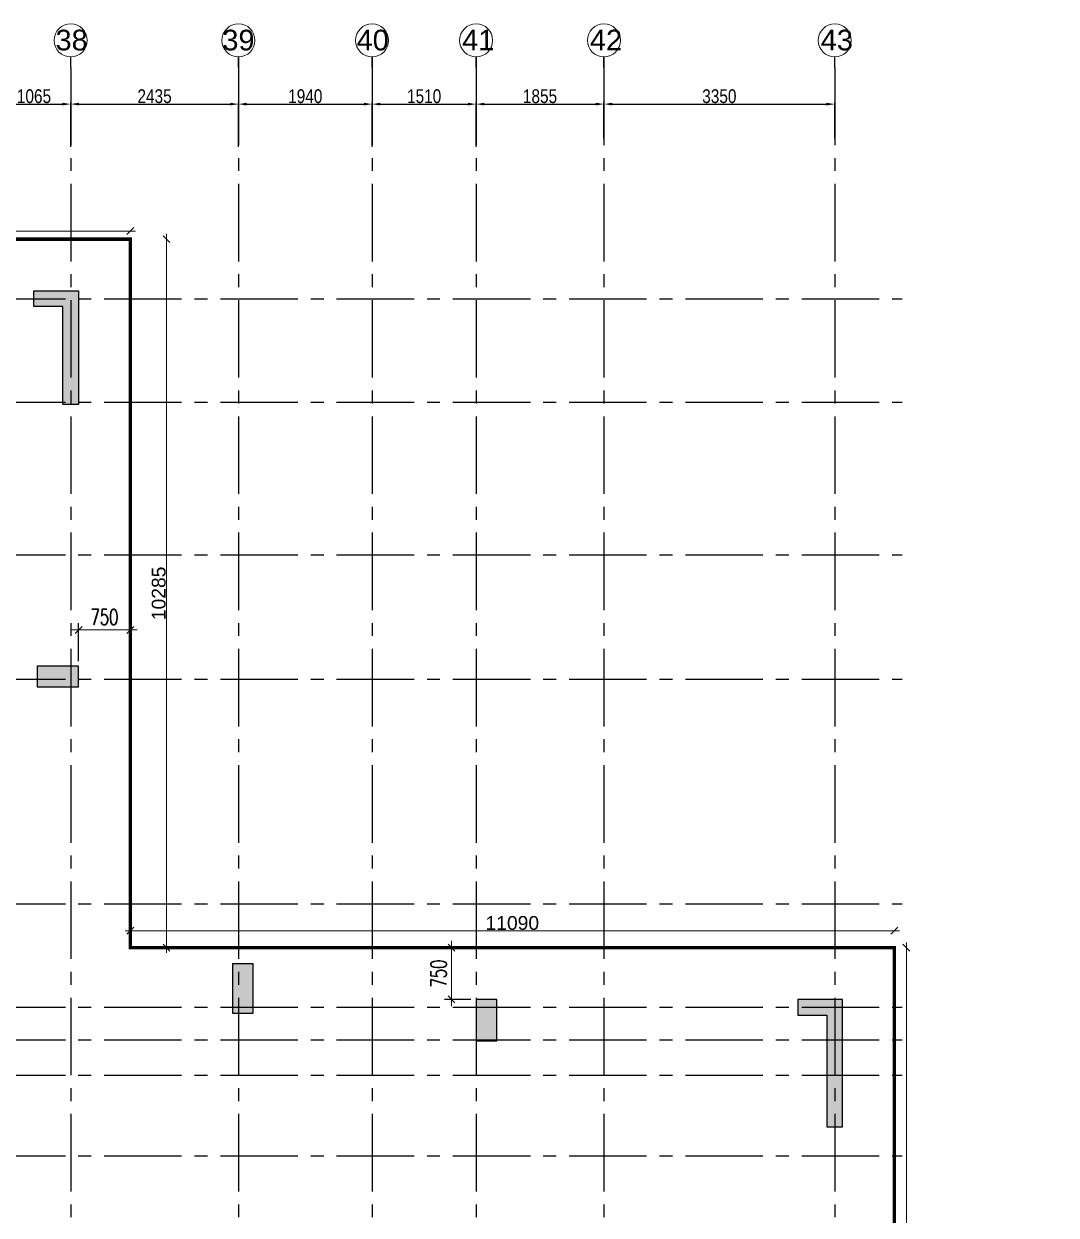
# Model space of a CAD drawing. Header units: millimetres. Extents: x 1123469 to 1883119, y -126924 to 196924.
# Drawn here: x 1430216 to 1445200, y 144747 to 162039 of the extents above; entities that cross this region are included whole.
import ezdxf
from ezdxf.enums import TextEntityAlignment as Align

# ---------------------------------------------------------------- set-up
doc = ezdxf.new("R2010")
doc.units = ezdxf.units.MM
doc.header["$LTSCALE"] = 500
doc.header["$MEASUREMENT"] = 0
doc.header["$PDMODE"] = 34
doc.linetypes.add('CONTINOUS', pattern=[0])
doc.linetypes.add('Site$0$CENTER2', pattern=[1.125, 0.75, -0.125, 0.125, -0.125])
doc.layers.get('Defpoints').update_dxf_attribs({"lineweight": 0})
for name, color, linetype in [('COL. DIM', 3, 'Continuous'), ('GLASS', 5, 'Continuous'), ('GRID', 7, 'Continuous'), ('GRID DIM', 7, 'Continuous'), ('TOWER AREA COLUMN.', 6, 'Continuous')]:
    doc.layers.add(name, color=color, linetype=linetype)
for name, color, linetype, lineweight in [('CUT OUT', 1, 'Continuous', 13), ('dim-M', 1, 'Continuous', 15), ('FOOTING', 1, 'Continuous', 15), ('GRID NO.', 7, 'Continuous', 20), ('S - SUNK', 251, 'Continuous', 0), ('TOWER COL HATCH', 253, 'Continuous', 20)]:
    doc.layers.add(name, color=color, linetype=linetype, lineweight=lineweight)
doc.styles.add('2MM', font='romans.shx', dxfattribs={"width": 0.7})
doc.styles.add('3mm', font='arial.ttf')
doc.styles.add('D50', font='arial.ttf', dxfattribs={"width": 0.8})
doc.dimstyles.new('INNER DIM', dxfattribs={"dimtxt": 200, "dimasz": 120, "dimexe": 25, "dimexo": 25, "dimgap": 12, "dimtad": 1, "dimdec": 0, "dimrnd": 5, "dimzin": 0, "dimdsep": 46, "dimtxsty": 'D50', "dimcen": 0.09, "dimdle": 25, "dimclrt": 6, "dimadec": 0, "dimazin": 0, "dimtfac": 1, "dimtdec": 0, "dimtofl": 0, "dimtmove": 1, "dimatfit": 3, "dimfxl": 75, "dimtolj": 1, "dimtzin": 0, "dimarcsym": 0})
doc.dimstyles.new('PARAMVEER', dxfattribs={"dimtxt": 200, "dimasz": 100, "dimexe": 0, "dimexo": 25, "dimgap": 10, "dimtad": 1, "dimdec": 0, "dimrnd": 5, "dimzin": 0, "dimdsep": 46, "dimtxsty": '3mm', "dimblk": 'OBLIQUE', "dimcen": 0.09, "dimdle": 75, "dimclrd": 1, "dimclre": 1, "dimclrt": 3, "dimadec": 0, "dimazin": 0, "dimtfac": 1, "dimtdec": 0, "dimtmove": 1, "dimatfit": 3, "dimfxl": 100, "dimtolj": 1, "dimtzin": 0, "dimlwd": 18, "dimlwe": 5, "dimarcsym": 0})
doc.dimstyles.new('RAJESH', dxfattribs={"dimtxt": 200, "dimasz": 180, "dimexe": 100, "dimexo": 250, "dimgap": 50, "dimtad": 2, "dimdec": 0, "dimzin": 1, "dimdsep": 46, "dimtxsty": '2MM', "dimblk": 'OBLIQUE', "dimcen": 0, "dimdle": 100, "dimclrd": 1, "dimclre": 1, "dimclrt": 3, "dimadec": 0, "dimazin": 0, "dimtfac": 1, "dimtdec": 0, "dimtix": 1, "dimtmove": 2, "dimatfit": 3, "dimfxl": 1, "dimtolj": 1, "dimlwd": -1, "dimarcsym": 0})

# ---------------------------------------------------------------- blocks, each defined once
blk = doc.blocks.new('GRID MARK')
at = {"layer": 'GRID NO.', "const_width": 50}
blk.add_lwpolyline([(0, -541), (0, -891)], dxfattribs=at)
at = {"layer": 'GRID NO.'}
blk.add_circle((0, 0), 541, dxfattribs=at)
at = {"layer": 'GRID NO.', "style": 'D50', "width": 0.8}
blk.add_attdef('Y1', text='', height=500, dxfattribs=at).set_placement((-33, -267), align=Align.CENTER)
blk = doc.blocks.new('*D43')
at = {"layer": 'Defpoints', "color": 0, "linetype": 'Continuous', "transparency": 16777216}
for p in [(1430896, 258393), (1429831, 257747), (1430896, 257747)]:
    blk.add_point(p, dxfattribs=at)
at = {"layer": 'GRID DIM', "color": 0, "linetype": 'Continuous', "lineweight": -2, "transparency": 16777216}
for p, q in [((1429831, 257772), (1429831, 258418)), ((1430896, 257772), (1430896, 258418))]:
    blk.add_line(p, q, dxfattribs=at)
at = {"layer": 'GRID DIM', "linetype": 'Continuous', "lineweight": -2, "transparency": 16777216}
blk.add_line((1429951, 258393), (1430776, 258393), dxfattribs=at)
at = {"layer": 'GRID DIM', "linetype": 'Continuous', "transparency": 16777216}
for points in [[(1429951, 258413), (1429951, 258373), (1429831, 258393)], [(1430776, 258413), (1430776, 258373), (1430896, 258393)]]:
    blk.add_solid(points, dxfattribs=at)
at = {"layer": 'GRID DIM', "linetype": 'Continuous', "transparency": 16777216, "insert": (1430363, 258507), "char_height": 200, "attachment_point": 5, "style": 'D50'}
blk.add_mtext('\\A1;1065', dxfattribs=at)
blk = doc.blocks.new('*D44')
at = {"layer": 'Defpoints', "color": 0, "linetype": 'Continuous', "transparency": 16777216}
for p in [(1433331, 258393), (1430896, 257747), (1433331, 257747)]:
    blk.add_point(p, dxfattribs=at)
at = {"layer": 'GRID DIM', "color": 0, "linetype": 'Continuous', "lineweight": -2, "transparency": 16777216}
for p, q in [((1430896, 257772), (1430896, 258418)), ((1433331, 257772), (1433331, 258418))]:
    blk.add_line(p, q, dxfattribs=at)
at = {"layer": 'GRID DIM', "linetype": 'Continuous', "lineweight": -2, "transparency": 16777216}
blk.add_line((1431016, 258393), (1433211, 258393), dxfattribs=at)
at = {"layer": 'GRID DIM', "linetype": 'Continuous', "transparency": 16777216}
for points in [[(1431016, 258413), (1431016, 258373), (1430896, 258393)], [(1433211, 258413), (1433211, 258373), (1433331, 258393)]]:
    blk.add_solid(points, dxfattribs=at)
at = {"layer": 'GRID DIM', "linetype": 'Continuous', "transparency": 16777216, "insert": (1432113, 258507), "char_height": 200, "attachment_point": 5, "style": 'D50'}
blk.add_mtext('\\A1;2435', dxfattribs=at)
blk = doc.blocks.new('*D45')
at = {"layer": 'Defpoints', "color": 0, "linetype": 'Continuous', "transparency": 16777216}
for p in [(1435271, 258393), (1433331, 257747), (1435271, 257747)]:
    blk.add_point(p, dxfattribs=at)
at = {"layer": 'GRID DIM', "color": 0, "linetype": 'Continuous', "lineweight": -2, "transparency": 16777216}
for p, q in [((1433331, 257772), (1433331, 258418)), ((1435271, 257772), (1435271, 258418))]:
    blk.add_line(p, q, dxfattribs=at)
at = {"layer": 'GRID DIM', "linetype": 'Continuous', "lineweight": -2, "transparency": 16777216}
blk.add_line((1433451, 258393), (1435151, 258393), dxfattribs=at)
at = {"layer": 'GRID DIM', "linetype": 'Continuous', "transparency": 16777216}
for points in [[(1433451, 258413), (1433451, 258373), (1433331, 258393)], [(1435151, 258413), (1435151, 258373), (1435271, 258393)]]:
    blk.add_solid(points, dxfattribs=at)
at = {"layer": 'GRID DIM', "linetype": 'Continuous', "transparency": 16777216, "insert": (1434301, 258507), "char_height": 200, "attachment_point": 5, "style": 'D50'}
blk.add_mtext('\\A1;1940', dxfattribs=at)
blk = doc.blocks.new('*D46')
at = {"layer": 'Defpoints', "color": 0, "linetype": 'Continuous', "transparency": 16777216}
for p in [(1436781, 258393), (1435271, 257747), (1436781, 257747)]:
    blk.add_point(p, dxfattribs=at)
at = {"layer": 'GRID DIM', "color": 0, "linetype": 'Continuous', "lineweight": -2, "transparency": 16777216}
for p, q in [((1435271, 257772), (1435271, 258418)), ((1436781, 257772), (1436781, 258418))]:
    blk.add_line(p, q, dxfattribs=at)
at = {"layer": 'GRID DIM', "linetype": 'Continuous', "lineweight": -2, "transparency": 16777216}
blk.add_line((1435391, 258393), (1436661, 258393), dxfattribs=at)
at = {"layer": 'GRID DIM', "linetype": 'Continuous', "transparency": 16777216}
for points in [[(1435391, 258413), (1435391, 258373), (1435271, 258393)], [(1436661, 258413), (1436661, 258373), (1436781, 258393)]]:
    blk.add_solid(points, dxfattribs=at)
at = {"layer": 'GRID DIM', "linetype": 'Continuous', "transparency": 16777216, "insert": (1436026, 258507), "char_height": 200, "attachment_point": 5, "style": 'D50'}
blk.add_mtext('\\A1;1510', dxfattribs=at)
blk = doc.blocks.new('*D47')
at = {"layer": 'Defpoints', "color": 0, "linetype": 'Continuous', "transparency": 16777216}
for p in [(1438636, 258393), (1438636, 257872), (1436781, 257747)]:
    blk.add_point(p, dxfattribs=at)
at = {"layer": 'GRID DIM', "color": 0, "linetype": 'Continuous', "lineweight": -2, "transparency": 16777216}
for p, q in [((1436781, 257772), (1436781, 258418)), ((1438636, 257897), (1438636, 258418))]:
    blk.add_line(p, q, dxfattribs=at)
at = {"layer": 'GRID DIM', "linetype": 'Continuous', "lineweight": -2, "transparency": 16777216}
blk.add_line((1436901, 258393), (1438516, 258393), dxfattribs=at)
at = {"layer": 'GRID DIM', "linetype": 'Continuous', "transparency": 16777216}
for points in [[(1436901, 258413), (1436901, 258373), (1436781, 258393)], [(1438516, 258413), (1438516, 258373), (1438636, 258393)]]:
    blk.add_solid(points, dxfattribs=at)
at = {"layer": 'GRID DIM', "linetype": 'Continuous', "transparency": 16777216, "insert": (1437708, 258507), "char_height": 200, "attachment_point": 5, "style": 'D50'}
blk.add_mtext('\\A1;1855', dxfattribs=at)
blk = doc.blocks.new('*D48')
at = {"layer": 'Defpoints', "color": 0, "linetype": 'Continuous', "transparency": 16777216}
for p in [(1441986, 258393), (1438636, 257872), (1441986, 257872)]:
    blk.add_point(p, dxfattribs=at)
at = {"layer": 'GRID DIM', "color": 0, "linetype": 'Continuous', "lineweight": -2, "transparency": 16777216}
for p, q in [((1438636, 257897), (1438636, 258418)), ((1441986, 257897), (1441986, 258418))]:
    blk.add_line(p, q, dxfattribs=at)
at = {"layer": 'GRID DIM', "linetype": 'Continuous', "lineweight": -2, "transparency": 16777216}
blk.add_line((1438756, 258393), (1441866, 258393), dxfattribs=at)
at = {"layer": 'GRID DIM', "linetype": 'Continuous', "transparency": 16777216}
for points in [[(1438756, 258413), (1438756, 258373), (1438636, 258393)], [(1441866, 258413), (1441866, 258373), (1441986, 258393)]]:
    blk.add_solid(points, dxfattribs=at)
at = {"layer": 'GRID DIM', "linetype": 'Continuous', "transparency": 16777216, "insert": (1440311, 258507), "char_height": 200, "attachment_point": 5, "style": 'D50'}
blk.add_mtext('\\A1;3350', dxfattribs=at)
blk = doc.blocks.new('3tgra')
at = {"layer": 'TOWER COL HATCH'}
h = blk.add_hatch(color=253, dxfattribs=at)
h.dxf.hatch_style = 1
h.paths.add_polyline_path([(1377381, 95142), (1376731, 95142), (1376731, 93492), (1376961, 93492), (1376961, 94912), (1377381, 94912)])
h = blk.add_hatch(color=253, dxfattribs=at)
h.dxf.hatch_style = 1
h.paths.add_polyline_path([(1376731, 89392), (1376731, 89692), (1377331, 89692), (1377331, 89392)])
h = blk.add_hatch(color=253, dxfattribs=at)
h.dxf.hatch_style = 1
h.paths.add_polyline_path([(1374496, 84657), (1374196, 84657), (1374196, 85372), (1374496, 85372)])
h = blk.add_hatch(color=253, dxfattribs=at)
h.dxf.hatch_style = 1
h.paths.add_polyline_path([(1365641, 83007), (1365641, 84857), (1366291, 84857), (1366291, 84627), (1365871, 84627), (1365871, 83007)])
h = blk.add_hatch(color=253, dxfattribs=at)
h.dxf.hatch_style = 1
h.paths.add_polyline_path([(1370961, 84257), (1370661, 84257), (1370661, 84857), (1370961, 84857)])
at = {"layer": 'TOWER AREA COLUMN.', "color": 4}
for points in [[(1377381, 95142), (1376731, 95142), (1376731, 93492), (1376961, 93492), (1376961, 94912), (1377381, 94912), (1377381, 95142)], [(1365641, 83007), (1365641, 84857), (1366291, 84857), (1366291, 84627), (1365871, 84627), (1365871, 83007), (1365641, 83007)]]:
    blk.add_lwpolyline(points, dxfattribs=at)
for points in [[(1376731, 89392), (1376731, 89692), (1377331, 89692), (1377331, 89392)], [(1374496, 84657), (1374196, 84657), (1374196, 85372), (1374496, 85372)], [(1370961, 84257), (1370661, 84257), (1370661, 84857), (1370961, 84857)]]:
    blk.add_lwpolyline(points, close=True, dxfattribs=at)
blk = doc.blocks.new('_Oblique')
at = {"color": 0, "linetype": 'ByBlock', "lineweight": -2}
blk.add_line((-0.5, -0.5), (0.5, 0.5), dxfattribs=at)
blk = doc.blocks.new('*D126')
at = {"layer": 'Defpoints', "color": 0, "ltscale": 100, "transparency": 16777216}
for p in [(1436781, 148629), (1436424, 147879), (1436781, 147879)]:
    blk.add_point(p, dxfattribs=at)
at = {"layer": 'dim-M', "color": 1, "ltscale": 100, "transparency": 16777216}
blk.add_line((1436424, 148729), (1436424, 147779), dxfattribs=at)
at = {"layer": 'dim-M', "color": 1, "lineweight": -2, "ltscale": 100, "transparency": 16777216}
for p, q in [((1436706, 148629), (1436324, 148629)), ((1436706, 147879), (1436324, 147879))]:
    blk.add_line(p, q, dxfattribs=at)
at = {"layer": 'dim-M', "color": 1, "ltscale": 100, "transparency": 16777216, "xscale": 100, "yscale": 100, "zscale": 100}
for p, rotation in [((1436424, 148629), 90), ((1436424, 147879), 270)]:
    blk.add_blockref('_Oblique', p, dxfattribs=dict(at, rotation=rotation))
at = {"layer": 'dim-M', "color": 3, "ltscale": 100, "transparency": 16777216, "insert": (1436237, 148254), "char_height": 225, "attachment_point": 5, "rotation": 90, "style": '2MM'}
blk.add_mtext('\\A1;750', dxfattribs=at)
blk = doc.blocks.new('*D131')
at = {"layer": 'Defpoints', "color": 0, "ltscale": 100, "transparency": 16777216}
for p in [(1431761, 153241), (1431011, 152714), (1431761, 152714)]:
    blk.add_point(p, dxfattribs=at)
at = {"layer": 'dim-M', "color": 1, "ltscale": 100, "transparency": 16777216}
blk.add_line((1430911, 153241), (1431861, 153241), dxfattribs=at)
at = {"layer": 'dim-M', "color": 1, "lineweight": -2, "ltscale": 100, "transparency": 16777216}
for p, q in [((1431011, 152789), (1431011, 153341)), ((1431761, 152789), (1431761, 153341))]:
    blk.add_line(p, q, dxfattribs=at)
at = {"layer": 'dim-M', "color": 1, "ltscale": 100, "transparency": 16777216, "xscale": 100, "yscale": 100, "zscale": 100, "rotation": 180}
blk.add_blockref('_Oblique', (1431011, 153241), dxfattribs=at)
at = {"layer": 'dim-M', "color": 1, "ltscale": 100, "transparency": 16777216, "xscale": 100, "yscale": 100, "zscale": 100}
blk.add_blockref('_Oblique', (1431761, 153241), dxfattribs=at)
at = {"layer": 'dim-M', "color": 3, "ltscale": 100, "transparency": 16777216, "insert": (1431386, 153428), "char_height": 225, "attachment_point": 5, "style": '2MM'}
blk.add_mtext('\\A1;750', dxfattribs=at)
blk = doc.blocks.new('*D2625')
at = {"layer": 'COL. DIM', "color": 1, "lineweight": 18, "ltscale": 10, "transparency": 16777216}
blk.add_line((1725456, 141997), (1725456, 141517), dxfattribs=at)
at = {"layer": 'COL. DIM', "color": 1, "linetype": 'CONTINOUS', "lineweight": 5, "ltscale": 10, "transparency": 16777216}
for p, q in [((1725012, 141907), (1725546, 141907)), ((1724393, 141607), (1725546, 141607))]:
    blk.add_line(p, q, dxfattribs=at)
at = {"layer": 'Defpoints', "color": 0, "ltscale": 10, "transparency": 16777216}
for p in [(1358872, 158914), (1431761, 158914), (1724947, 141907), (1724328, 141607), (1725456, 141607), (1442851, 126979)]:
    blk.add_point(p, dxfattribs=at)
at = {"layer": 'S - SUNK', "color": 1, "lineweight": 18, "ltscale": 10, "transparency": 16777216}
blk.add_line((1358872, 126904), (1358872, 158989), dxfattribs=at)
at = {"layer": 'S - SUNK', "color": 1, "lineweight": 5, "ltscale": 10, "transparency": 16777216}
for p, q in [((1358872, 158914), (1358872, 158914)), ((1358872, 126979), (1358872, 126979))]:
    blk.add_line(p, q, dxfattribs=at)
at = {"layer": 'COL. DIM', "color": 1, "lineweight": 18, "ltscale": 10, "transparency": 16777216, "xscale": 90, "yscale": 90, "zscale": 90}
for p, rotation in [((1725456, 141907), 90), ((1725456, 141607), 270)]:
    blk.add_blockref('_Oblique', p, dxfattribs=dict(at, rotation=rotation))
at = {"layer": 'S - SUNK', "color": 1, "lineweight": 18, "ltscale": 10, "transparency": 16777216, "xscale": 100, "yscale": 100, "zscale": 100}
for p, rotation in [((1358872, 158914), 90), ((1358872, 126979), 270)]:
    blk.add_blockref('_Oblique', p, dxfattribs=dict(at, rotation=rotation))
at = {"layer": 'COL. DIM', "color": 3, "ltscale": 10, "transparency": 16777216, "insert": (1725308, 141757), "char_height": 200, "attachment_point": 5, "rotation": 90, "style": '3mm'}
blk.add_mtext('\\A1;300', dxfattribs=at)
at = {"layer": 'S - SUNK', "color": 3, "ltscale": 10, "transparency": 16777216, "insert": (1358760, 142947), "char_height": 200, "attachment_point": 5, "rotation": 90, "style": '3mm'}
blk.add_mtext('\\A1;31935', dxfattribs=at)
blk = doc.blocks.new('*D3557')
at = {"layer": 'COL. DIM', "color": 1, "lineweight": 18, "ltscale": 10, "transparency": 16777216}
for p, q in [((1830518, 155675), (1830518, 154998)), ((1830518, 155088), (1830518, 154608))]:
    blk.add_line(p, q, dxfattribs=at)
at = {"layer": 'COL. DIM', "color": 1, "linetype": 'CONTINOUS', "lineweight": 5, "ltscale": 10, "transparency": 16777216}
for p, q in [((1830059, 154998), (1830608, 154998)), ((1830171, 154698), (1830608, 154698))]:
    blk.add_line(p, q, dxfattribs=at)
at = {"layer": 'Defpoints', "color": 0, "ltscale": 10, "transparency": 16777216}
for p in [(1418936, 156725), (1417241, 156599), (1418936, 156599), (1829994, 154998), (1830106, 154698), (1830518, 154698)]:
    blk.add_point(p, dxfattribs=at)
at = {"layer": 'S - SUNK', "color": 1, "lineweight": 18, "ltscale": 10, "transparency": 16777216}
blk.add_line((1417166, 156725), (1419011, 156725), dxfattribs=at)
at = {"layer": 'S - SUNK', "color": 1, "lineweight": 5, "ltscale": 10, "transparency": 16777216}
for p, q in [((1417241, 156725), (1417241, 156725)), ((1418936, 156725), (1418936, 156725))]:
    blk.add_line(p, q, dxfattribs=at)
at = {"layer": 'COL. DIM', "color": 1, "lineweight": 18, "ltscale": 10, "transparency": 16777216, "xscale": 90, "yscale": 90, "zscale": 90}
for p, rotation in [((1830518, 154998), 90), ((1830518, 154698), 270)]:
    blk.add_blockref('_Oblique', p, dxfattribs=dict(at, rotation=rotation))
at = {"layer": 'S - SUNK', "color": 1, "lineweight": 18, "ltscale": 10, "transparency": 16777216, "xscale": 100, "yscale": 100, "zscale": 100, "rotation": 180}
blk.add_blockref('_Oblique', (1417241, 156725), dxfattribs=at)
at = {"layer": 'S - SUNK', "color": 1, "lineweight": 18, "ltscale": 10, "transparency": 16777216, "xscale": 100, "yscale": 100, "zscale": 100}
blk.add_blockref('_Oblique', (1418936, 156725), dxfattribs=at)
at = {"layer": 'COL. DIM', "color": 3, "ltscale": 10, "transparency": 16777216, "insert": (1830371, 155409), "char_height": 200, "attachment_point": 5, "rotation": 90, "style": '3mm'}
blk.add_mtext('\\A1;300', dxfattribs=at)
at = {"layer": 'S - SUNK', "color": 3, "ltscale": 10, "transparency": 16777216, "insert": (1418088, 156837), "char_height": 200, "attachment_point": 5, "style": '3mm'}
blk.add_mtext('\\A1;1695', dxfattribs=at)
blk = doc.blocks.new('*D3556')
at = {"layer": 'COL. DIM', "color": 1, "lineweight": 18, "ltscale": 10, "transparency": 16777216}
blk.add_line((1817174, 134748), (1817174, 133598), dxfattribs=at)
at = {"layer": 'COL. DIM', "color": 1, "linetype": 'CONTINOUS', "lineweight": 5, "ltscale": 10, "transparency": 16777216}
for p, q in [((1817864, 134658), (1817084, 134658)), ((1816402, 133688), (1817264, 133688))]:
    blk.add_line(p, q, dxfattribs=at)
at = {"layer": 'Defpoints', "color": 0, "ltscale": 10, "transparency": 16777216}
for p in [(1417088, 156599), (1417241, 156599), (1417241, 155194), (1817929, 134658), (1816337, 133688), (1817174, 133688)]:
    blk.add_point(p, dxfattribs=at)
at = {"layer": 'S - SUNK', "color": 1, "lineweight": 18, "ltscale": 10, "transparency": 16777216}
blk.add_line((1417088, 155119), (1417088, 156674), dxfattribs=at)
at = {"layer": 'S - SUNK', "color": 1, "lineweight": 5, "ltscale": 10, "transparency": 16777216}
for p, q in [((1417088, 156599), (1417088, 156599)), ((1417088, 155194), (1417088, 155194))]:
    blk.add_line(p, q, dxfattribs=at)
at = {"layer": 'COL. DIM', "color": 1, "lineweight": 18, "ltscale": 10, "transparency": 16777216, "xscale": 90, "yscale": 90, "zscale": 90}
for p, rotation in [((1817174, 134658), 90), ((1817174, 133688), 270)]:
    blk.add_blockref('_Oblique', p, dxfattribs=dict(at, rotation=rotation))
at = {"layer": 'S - SUNK', "color": 1, "lineweight": 18, "ltscale": 10, "transparency": 16777216, "xscale": 100, "yscale": 100, "zscale": 100}
for p, rotation in [((1417088, 156599), 90), ((1417088, 155194), 270)]:
    blk.add_blockref('_Oblique', p, dxfattribs=dict(at, rotation=rotation))
at = {"layer": 'COL. DIM', "color": 3, "ltscale": 10, "transparency": 16777216, "insert": (1817027, 134173), "char_height": 200, "attachment_point": 5, "rotation": 90, "style": '3mm'}
blk.add_mtext('\\A1;970', dxfattribs=at)
at = {"layer": 'S - SUNK', "color": 3, "ltscale": 10, "transparency": 16777216, "insert": (1416976, 155897), "char_height": 200, "attachment_point": 5, "rotation": 90, "style": '3mm'}
blk.add_mtext('\\A1;1405', dxfattribs=at)
blk = doc.blocks.new('*D3561')
at = {"layer": 'Defpoints', "color": 0, "ltscale": 10, "transparency": 16777216}
for p in [(1431761, 159031), (1422886, 158914), (1431761, 158914)]:
    blk.add_point(p, dxfattribs=at)
at = {"layer": 'S - SUNK', "color": 1, "lineweight": 18, "ltscale": 10, "transparency": 16777216}
blk.add_line((1422811, 159031), (1431836, 159031), dxfattribs=at)
at = {"layer": 'S - SUNK', "color": 1, "lineweight": 5, "ltscale": 10, "transparency": 16777216}
for p, q in [((1422886, 159031), (1422886, 159031)), ((1431761, 159031), (1431761, 159031))]:
    blk.add_line(p, q, dxfattribs=at)
at = {"layer": 'S - SUNK', "color": 1, "lineweight": 18, "ltscale": 10, "transparency": 16777216, "xscale": 100, "yscale": 100, "zscale": 100, "rotation": 180}
blk.add_blockref('_Oblique', (1422886, 159031), dxfattribs=at)
at = {"layer": 'S - SUNK', "color": 1, "lineweight": 18, "ltscale": 10, "transparency": 16777216, "xscale": 100, "yscale": 100, "zscale": 100}
blk.add_blockref('_Oblique', (1431761, 159031), dxfattribs=at)
at = {"layer": 'S - SUNK', "color": 3, "ltscale": 10, "transparency": 16777216, "insert": (1427323, 159143), "char_height": 200, "attachment_point": 5, "style": '3mm'}
blk.add_mtext('\\A1;8875', dxfattribs=at)
blk = doc.blocks.new('*D3562')
at = {"layer": 'Defpoints', "color": 0, "ltscale": 10, "transparency": 16777216}
for p in [(1431761, 158914), (1431761, 148629), (1432286, 148629)]:
    blk.add_point(p, dxfattribs=at)
at = {"layer": 'S - SUNK', "color": 1, "lineweight": 18, "ltscale": 10, "transparency": 16777216}
blk.add_line((1432286, 158989), (1432286, 148554), dxfattribs=at)
at = {"layer": 'S - SUNK', "color": 1, "lineweight": 5, "ltscale": 10, "transparency": 16777216}
for p, q in [((1432286, 158914), (1432286, 158914)), ((1432286, 148629), (1432286, 148629))]:
    blk.add_line(p, q, dxfattribs=at)
at = {"layer": 'S - SUNK', "color": 1, "lineweight": 18, "ltscale": 10, "transparency": 16777216, "xscale": 100, "yscale": 100, "zscale": 100}
for p, rotation in [((1432286, 158914), 90), ((1432286, 148629), 270)]:
    blk.add_blockref('_Oblique', p, dxfattribs=dict(at, rotation=rotation))
at = {"layer": 'S - SUNK', "color": 3, "ltscale": 10, "transparency": 16777216, "insert": (1432174, 153772), "char_height": 200, "attachment_point": 5, "rotation": 90, "style": '3mm'}
blk.add_mtext('\\A1;10285', dxfattribs=at)
blk = doc.blocks.new('*D3563')
at = {"layer": 'Defpoints', "color": 0, "ltscale": 10, "transparency": 16777216}
for p in [(1442851, 148875), (1431761, 148629), (1442851, 148629)]:
    blk.add_point(p, dxfattribs=at)
at = {"layer": 'S - SUNK', "color": 1, "lineweight": 18, "ltscale": 10, "transparency": 16777216}
blk.add_line((1431686, 148875), (1442926, 148875), dxfattribs=at)
at = {"layer": 'S - SUNK', "color": 1, "lineweight": 5, "ltscale": 10, "transparency": 16777216}
for p, q in [((1431761, 148875), (1431761, 148875)), ((1442851, 148875), (1442851, 148875))]:
    blk.add_line(p, q, dxfattribs=at)
at = {"layer": 'S - SUNK', "color": 1, "lineweight": 18, "ltscale": 10, "transparency": 16777216, "xscale": 100, "yscale": 100, "zscale": 100, "rotation": 180}
blk.add_blockref('_Oblique', (1431761, 148875), dxfattribs=at)
at = {"layer": 'S - SUNK', "color": 1, "lineweight": 18, "ltscale": 10, "transparency": 16777216, "xscale": 100, "yscale": 100, "zscale": 100}
blk.add_blockref('_Oblique', (1442851, 148875), dxfattribs=at)
at = {"layer": 'S - SUNK', "color": 3, "ltscale": 10, "transparency": 16777216, "insert": (1437306, 148987), "char_height": 200, "attachment_point": 5, "style": '3mm'}
blk.add_mtext('\\A1;11090', dxfattribs=at)
blk = doc.blocks.new('*D3564')
at = {"layer": 'Defpoints', "color": 0, "ltscale": 10, "transparency": 16777216}
for p in [(1442851, 148629), (1442851, 126979), (1443026, 126979)]:
    blk.add_point(p, dxfattribs=at)
at = {"layer": 'S - SUNK', "color": 1, "lineweight": 18, "ltscale": 10, "transparency": 16777216}
blk.add_line((1443026, 148704), (1443026, 126904), dxfattribs=at)
at = {"layer": 'S - SUNK', "color": 1, "lineweight": 5, "ltscale": 10, "transparency": 16777216}
for p, q in [((1443026, 148629), (1443026, 148629)), ((1443026, 126979), (1443026, 126979))]:
    blk.add_line(p, q, dxfattribs=at)
at = {"layer": 'S - SUNK', "color": 1, "lineweight": 18, "ltscale": 10, "transparency": 16777216, "xscale": 100, "yscale": 100, "zscale": 100}
for p, rotation in [((1443026, 148629), 90), ((1443026, 126979), 270)]:
    blk.add_blockref('_Oblique', p, dxfattribs=dict(at, rotation=rotation))
at = {"layer": 'S - SUNK', "color": 3, "ltscale": 10, "transparency": 16777216, "insert": (1442914, 137804), "char_height": 200, "attachment_point": 5, "rotation": 90, "style": '3mm'}
blk.add_mtext('\\A1;21650', dxfattribs=at)
blk = doc.blocks.new('EEE')
at = {"layer": 'GRID', "color": 16, "linetype": 'Site$0$CENTER2', "ltscale": 3}
for points in [[(1430895.6, 258923.2), (1430895.6, 223711.9)], [(1433330.6, 258923.2), (1433330.6, 223711.9)], [(1435270.6, 258923.2), (1435270.6, 223711.9)], [(1436780.6, 258923.2), (1436780.6, 223711.9)], [(1438635.6, 258923.2), (1438635.6, 223711.9)], [(1441985.6, 258923.2), (1441985.6, 223711.9)], [(1363880.9, 255568.6), (1442964.5, 255568.6)], [(1363880.9, 254068.6), (1442964.5, 254068.6)], [(1363880.9, 251848.8), (1442964.5, 251848.8)], [(1363880.9, 250048.6), (1442964.5, 250048.6)], [(1363880.9, 246783.6), (1442964.5, 246783.6)], [(1363880.9, 245284), (1442964.5, 245284)], [(1363880.9, 244813.8), (1442964.5, 244813.8)], [(1363880.9, 244299), (1442964.5, 244299)], [(1363880.9, 243128.8), (1442964.5, 243128.8)]]:
    blk.add_lwpolyline(points, dxfattribs=at)
at = {"layer": 'GRID NO.'}
ref = blk.add_blockref('GRID MARK', (1430895.6, 259318.5), dxfattribs=dict(at, xscale=-0.4435200000032785, yscale=0.4435200000032785, zscale=0.4435200000032785))
ref.add_attrib('Y1', '38', dxfattribs={"height": 300, "style": 'D50'}).set_placement((1430909.5, 259172.9), align=Align.CENTER)
ref = blk.add_blockref('GRID MARK', (1433330.6, 259318.5), dxfattribs=dict(at, xscale=-0.4435200000032785, yscale=0.4435200000032785, zscale=0.4435200000032785))
ref.add_attrib('Y1', '39', dxfattribs={"height": 300, "style": 'D50'}).set_placement((1433331, 259172.9), align=Align.CENTER)
ref = blk.add_blockref('GRID MARK', (1435270.6, 259318.5), dxfattribs=dict(at, xscale=-0.4435200000032785, yscale=0.4435200000032785, zscale=0.4435200000032785))
ref.add_attrib('Y1', '40', dxfattribs={"height": 300, "style": 'D50'}).set_placement((1435279.4, 259172.9), align=Align.CENTER)
ref = blk.add_blockref('GRID MARK', (1436780.6, 259318.5), dxfattribs=dict(at, xscale=-0.4435200000032785, yscale=0.4435200000032785, zscale=0.4435200000032785))
ref.add_attrib('Y1', '41', dxfattribs={"height": 300, "style": 'D50'}).set_placement((1436810.9, 259172.9), align=Align.CENTER)
ref = blk.add_blockref('GRID MARK', (1438635.6, 259318.5), dxfattribs=dict(at, xscale=-0.4435200000032785, yscale=0.4435200000032785, zscale=0.4435200000032785))
ref.add_attrib('Y1', '42', dxfattribs={"height": 300, "style": 'D50'}).set_placement((1438665.9, 259172.9), align=Align.CENTER)
ref = blk.add_blockref('GRID MARK', (1441985.6, 259318.5), dxfattribs=dict(at, xscale=-0.4435200000032785, yscale=0.4435200000032785, zscale=0.4435200000032785))
ref.add_attrib('Y1', '43', dxfattribs={"height": 300, "style": 'D50'}).set_placement((1442015.9, 259172.9), align=Align.CENTER)
at = {"layer": 'GRID DIM', "color": 0, "linetype": 'Continuous'}
for base, p1, p2, picture, middle in [((1430895.6, 258393.3), (1429830.6, 257747.4), (1430895.6, 257747.4), '*D43', (1430363.1, 258507.4)), ((1433330.6, 258393.3), (1430895.6, 257747.4), (1433330.6, 257747.4), '*D44', (1432113.1, 258507.5)), ((1435270.6, 258393.3), (1433330.6, 257747.4), (1435270.6, 257747.4), '*D45', (1434300.6, 258507.4)), ((1436780.6, 258393.3), (1435270.6, 257747.4), (1436780.6, 257747.4), '*D46', (1436025.6, 258507.4)), ((1438635.6, 258393.3), (1436780.6, 257747.4), (1438635.6, 257871.6), '*D47', (1437708.1, 258507.4)), ((1441985.6, 258393.3), (1438635.6, 257871.6), (1441985.6, 257871.6), '*D48', (1440310.6, 258507.5))]:
    dim = blk.add_linear_dim(base=base, p1=p1, p2=p2, dimstyle='INNER DIM', override={"dimclrd": 256, "dimclrt": 256}, dxfattribs=at)
    dim.commit()
    dim.dimension.update_dxf_attribs({"geometry": picture, "text_midpoint": middle})

msp = doc.modelspace()

# ---------------------------------------------------------------- linework, layer by layer
at = {"layer": 'FOOTING', "color": 3, "ltscale": 10, "const_width": 50}
msp.add_lwpolyline([(1388805.6, 156599.2), (1390500.6, 156599.2), (1390500.6, 155194.2), (1417240.6, 155194.2), (1417240.6, 156599.2), (1418935.6, 156599.2), (1418935.6, 157414.1), (1422885.6, 157414.1), (1422885.6, 158914.1), (1431760.6, 158914.1), (1431760.6, 148629.4), (1442850.6, 148629.4), (1442850.6, 126979.3), (1434295.6, 126979.3)], dxfattribs=at)

# ---------------------------------------------------------------- block references
at = {"layer": 'CUT OUT', "color": 4, "xscale": -1}
msp.add_blockref('3tgra', (2807741.3, 63022.5), dxfattribs=at)
at = {"layer": 'GLASS', "color": 4}
msp.add_blockref('EEE', (0, -97519.6), dxfattribs=at)

# ---------------------------------------------------------------- dimensions: what is measured, and where the dimension line sits
at = {"layer": 'COL. DIM', "color": 6, "ltscale": 10}
for base, p1, p2, picture, middle in [((1725455.6, 141607.5), (1724947.2, 141907.5), (1724328.3, 141607.5), '*D2625', (1725455.6, 141757.5)), ((1830518, 154697.7), (1829993.7, 154997.7), (1830106.2, 154697.7), '*D3557', (1830518, 155409.4))]:
    dim = msp.add_linear_dim(base=base, p1=p1, p2=p2, angle=90, dimstyle='PARAMVEER', override={"dimasz": 90, "dimexe": 90, "dimexo": 65, "dimgap": 45, "dimpost": '\\X', "dimdle": 90, "dimfxl": 0.18, "dimarcsym": 1}, dxfattribs=at)
    dim.commit()
    dim.dimension.update_dxf_attribs({"geometry": picture, "text_midpoint": middle, "dimtype": 160})
dim = msp.add_linear_dim(base=(1817173.9, 133687.8), p1=(1817928.7, 134657.8), p2=(1816337.2, 133687.8), angle=90, dimstyle='PARAMVEER', override={"dimasz": 90, "dimexe": 90, "dimexo": 65, "dimgap": 45, "dimpost": '\\X', "dimdle": 90, "dimfxl": 0.18, "dimarcsym": 1}, dxfattribs=at)
dim.commit()
dim.dimension.update_dxf_attribs({"geometry": '*D3556', "text_midpoint": (1817026.8, 134172.8)})
at = {"layer": 'dim-M', "ltscale": 100}
dim = msp.add_linear_dim(base=(1431760.6, 153240.5), p1=(1431010.6, 152714.1), p2=(1431760.6, 152714.1), dimstyle='RAJESH', override={"dimtxt": 225, "dimasz": 100, "dimexo": 75, "dimgap": 75, "dimtmove": 1}, dxfattribs=at)
dim.commit()
dim.dimension.update_dxf_attribs({"geometry": '*D131', "text_midpoint": (1431385.6, 153428)})
dim = msp.add_linear_dim(base=(1436424.5, 147879.4), p1=(1436780.6, 148629.4), p2=(1436780.6, 147879.4), angle=90, dimstyle='RAJESH', override={"dimtxt": 225, "dimasz": 100, "dimexo": 75, "dimgap": 75, "dimtmove": 1}, dxfattribs=at)
dim.commit()
dim.dimension.update_dxf_attribs({"geometry": '*D126', "text_midpoint": (1436237, 148254.4)})
at = {"layer": 'S - SUNK', "color": 4, "ltscale": 10}
for base, p1, p2, picture, middle in [((1431760.6, 159031.2), (1422885.6, 158914.1), (1431760.6, 158914.1), '*D3561', (1427323.1, 159143.3)), ((1418935.6, 156725.2), (1417240.6, 156599.2), (1418935.6, 156599.2), '*D3557', (1418088.1, 156837.3)), ((1442850.6, 148875.1), (1431760.6, 148629.4), (1442850.6, 148629.4), '*D3563', (1437305.6, 148987.2))]:
    dim = msp.add_linear_dim(base=base, p1=p1, p2=p2, dimstyle='PARAMVEER', override={"dimpost": '\\X', "dimfxl": 0.15, "dimfxlon": 1, "dimarcsym": 1}, dxfattribs=at)
    dim.commit()
    dim.dimension.update_dxf_attribs({"geometry": picture, "text_midpoint": middle})
for base, p1, p2, picture, middle in [((1358872.1, 158914.1), (1442850.6, 126979.3), (1431760.6, 158914.1), '*D2625', (1358759.9, 142946.7)), ((1432285.9, 148629.4), (1431760.6, 158914.1), (1431760.6, 148629.4), '*D3562', (1432173.8, 153771.7)), ((1417087.7, 156599.2), (1417240.6, 155194.2), (1417240.6, 156599.2), '*D3556', (1416975.6, 155896.7)), ((1443025.7, 126979.3), (1442850.6, 148629.4), (1442850.6, 126979.3), '*D3564', (1442913.6, 137804.3))]:
    dim = msp.add_linear_dim(base=base, p1=p1, p2=p2, angle=90, dimstyle='PARAMVEER', override={"dimpost": '\\X', "dimfxl": 0.15, "dimfxlon": 1, "dimarcsym": 1}, dxfattribs=at)
    dim.commit()
    dim.dimension.update_dxf_attribs({"geometry": picture, "text_midpoint": middle})

doc.saveas('drawing.dxf')
